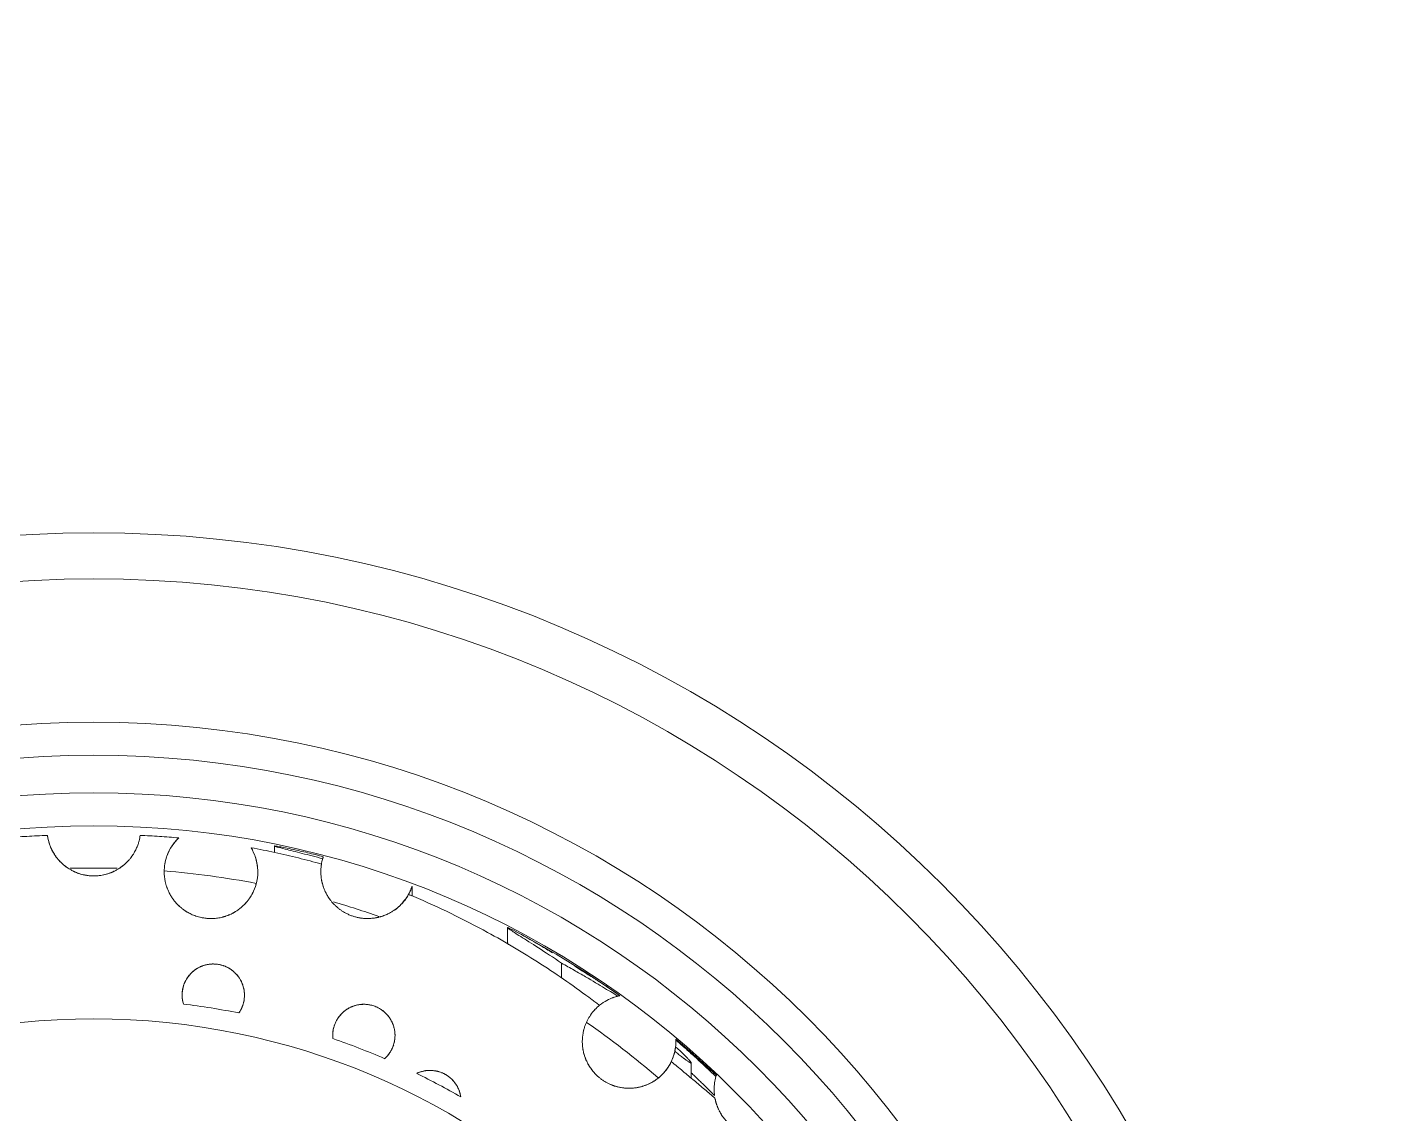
# Model space of a CAD drawing. Header units: metres. Extents: x -217 to -108, y -304 to -188.
# Drawn here: x -147.38 to -145.622, y -230.808 to -229.414 of the extents above; entities that cross this region are included whole.
import ezdxf

# ---------------------------------------------------------------- set-up
doc = ezdxf.new("R2010")
doc.units = ezdxf.units.M
for name, color, linetype, lineweight in [('A-FLOR', 192, 'Continuous', 9), ('A-GENM', 13, 'Continuous', 9), ('A-WALL', 113, 'Continuous', 9)]:
    doc.layers.add(name, color=color, linetype=linetype, lineweight=lineweight)

# ---------------------------------------------------------------- blocks, each defined once
blk = doc.blocks.new('Fountain_2047 - Fountain_2047-790752-Nivel 3')
at = {"layer": 'A-GENM'}
for p, q in [((0.2318, 1.1362), (0.2318, 1.1279)), ((0.4083, 1.0724), (0.4083, 1.0843)), ((0.531, 1.0314), (0.531, 1.012)), ((0.6003, 0.9669), (0.6003, 0.9859)), ((0.7665, 0.8383), (0.7665, 0.8579))]:
    blk.add_line(p, q, dxfattribs=at)
at = {"layer": 'A-GENM', "flags": 128}
for points in [[(0.671, 0.9469), (0.6326, 0.973), (0.5932, 0.9975), (0.5528, 1.0204), (0.54, 1.0272)], [(0.7988, 0.8419), (0.7645, 0.8732), (0.7467, 0.8884)]]:
    blk.add_lwpolyline(points, dxfattribs=at)
at = {"layer": 'A-GENM'}
for radius, start, end in [(1.5382, 0, 180), (1.4791, 0, 180), (1.295, 0, 180), (1.2527, 0, 180), (1.2044, 0, 180), (1.1621, 0, 180), (1.108, 88.4382, 91.5626), (1.108, 79.1601, 85.3187), (1.108, 70.7213, 73.8846), (0.9405, 78.5855, 82.9787), (0.9143, 360, 180), (1.108, 49.2213, 55.2002), (0.9405, 66.6186, 70.9677), (0.9405, 59.9539, 63.865)]:
    blk.add_arc((0, 0), radius, start, end, dxfattribs=at)
for points in [[(-0.0595, 1.1499), (-0.0684, 1.1495), (-0.086, 1.1487), (-0.1119, 1.147), (-0.1286, 1.1457), (-0.1367, 1.1449)], [(-0.0564, 1.1372), (-0.0578, 1.1413), (-0.0589, 1.1456), (-0.0595, 1.1499)], [(0.1091, 1.1466), (0.1008, 1.1474), (0.0842, 1.1487), (0.0677, 1.1495), (0.0595, 1.1499)], [(0.1002, 1.136), (0.1027, 1.1399), (0.1057, 1.1435), (0.1091, 1.1466)], [(-0.0506, 1.1257), (-0.0528, 1.129), (-0.0548, 1.1326), (-0.0561, 1.1364)], [(0.0939, 1.1234), (0.0953, 1.1275), (0.097, 1.1315), (0.0994, 1.135)], [(0.2922, 1.1131), (0.2824, 1.1158), (0.2626, 1.121), (0.2324, 1.128), (0.2121, 1.1321), (0.2018, 1.134)], [(0.2018, 1.134), (0.204, 1.1304), (0.2082, 1.1216), (0.2104, 1.1097), (0.2104, 1.1031)], [(0.2018, 1.134), (0.2043, 1.1299), (0.2062, 1.1255), (0.2076, 1.121)], [(0.0915, 1.1146), (0.0913, 1.1139), (0.0912, 1.1131), (0.091, 1.1124)], [(0.2077, 1.1208), (0.2089, 1.1169), (0.2096, 1.1128), (0.2101, 1.1086)], [(0.2913, 1.1031), (0.2913, 1.1051), (0.2915, 1.1087), (0.2919, 1.1117), (0.2922, 1.1131)], [(0.2918, 1.111), (0.2915, 1.1084), (0.2913, 1.1057), (0.2913, 1.1031)], [(0.2917, 1.1094), (0.2918, 1.1106), (0.2919, 1.1119), (0.2921, 1.1131)], [(0.2922, 1.1132), (0.292, 1.1124), (0.2919, 1.1116), (0.2918, 1.1108)], [(0.2937, 1.1199), (0.293, 1.1174), (0.2924, 1.1147), (0.292, 1.112)], [(0.2931, 1.1176), (0.2935, 1.1192), (0.294, 1.1209), (0.2945, 1.1225)], [(0.2943, 1.1217), (0.294, 1.1207), (0.2936, 1.1198), (0.2934, 1.1188)], [(0.2937, 1.1199), (0.2939, 1.1207), (0.2943, 1.1218), (0.2945, 1.1223), (0.2945, 1.1225)], [(0.2918, 1.0956), (0.2915, 1.0981), (0.2913, 1.1006), (0.2913, 1.1031)], [(0.2933, 1.0879), (0.2928, 1.0897), (0.2924, 1.0916), (0.2921, 1.0935)], [(0.0933, 1.0845), (0.0936, 1.0835), (0.094, 1.0825), (0.0944, 1.0815)], [(0.2029, 1.0742), (0.2034, 1.0751), (0.2039, 1.076), (0.2043, 1.0769)], [(0.2057, 1.08), (0.2061, 1.0809), (0.2064, 1.0817), (0.2067, 1.0826)], [(0.2078, 1.0857), (0.208, 1.0865), (0.2082, 1.0873), (0.2085, 1.0881)], [(0.294, 1.0854), (0.2942, 1.0849), (0.2944, 1.0843), (0.2945, 1.0837)], [(0.4039, 1.0742), (0.4024, 1.0715), (0.4007, 1.0689), (0.3989, 1.0665)], [(0.4083, 1.0724), (0.4083, 1.0724), (0.4075, 1.0726), (0.4052, 1.0733), (0.4037, 1.0738)], [(0.4106, 1.0714), (0.4095, 1.0719), (0.4072, 1.0728), (0.405, 1.0737), (0.4039, 1.0742)], [(0.1992, 1.0682), (0.1998, 1.0692), (0.2005, 1.0701), (0.201, 1.071)], [(0.3915, 1.0586), (0.3894, 1.0566), (0.3871, 1.0549), (0.3848, 1.0533)], [(0.3986, 1.0661), (0.3969, 1.064), (0.3951, 1.0618), (0.3931, 1.06)], [(0.6749, 0.9441), (0.673, 0.9455), (0.6682, 0.9489), (0.6585, 0.9555), (0.6467, 0.9633), (0.6329, 0.9721), (0.6226, 0.9785), (0.6172, 0.9818)], [(0.1146, 0.9547), (0.1138, 0.9515), (0.1133, 0.9482), (0.1133, 0.9448)], [(0.115, 0.9335), (0.1144, 0.9354), (0.1136, 0.9393), (0.1133, 0.943), (0.1133, 0.9448)], [(0.1933, 0.9448), (0.1933, 0.9422), (0.1928, 0.937), (0.1905, 0.9293), (0.1878, 0.9243), (0.1861, 0.9219)], [(0.1923, 0.9359), (0.193, 0.9389), (0.1933, 0.9419), (0.1933, 0.9448)], [(0.6489, 0.9318), (0.6473, 0.933), (0.6441, 0.9355), (0.6409, 0.9378), (0.6394, 0.939)], [(0.6726, 0.9435), (0.6707, 0.9431), (0.6664, 0.9419), (0.6584, 0.9384), (0.6521, 0.9344), (0.649, 0.9318)], [(0.6606, 0.9393), (0.6631, 0.9404), (0.6655, 0.9414), (0.6674, 0.9421)], [(0.6703, 0.9429), (0.672, 0.9434), (0.6736, 0.9438), (0.6749, 0.9441)], [(0.6726, 0.9435), (0.6733, 0.9437), (0.6744, 0.944), (0.6748, 0.9441), (0.6749, 0.9441)], [(0.642, 0.9251), (0.6424, 0.9257), (0.6429, 0.9262), (0.6434, 0.9267)], [(0.3078, 0.9031), (0.307, 0.8999), (0.3065, 0.8965), (0.3065, 0.8931)], [(0.6291, 0.9019), (0.6288, 0.9008), (0.6285, 0.8996), (0.6282, 0.8984)], [(0.3067, 0.8891), (0.3066, 0.8898), (0.3065, 0.8911), (0.3065, 0.8924), (0.3065, 0.8931)], [(0.3065, 0.8931), (0.3065, 0.8918), (0.3066, 0.8906), (0.3067, 0.8892)], [(0.3865, 0.8931), (0.3865, 0.8903), (0.3859, 0.8847), (0.3834, 0.877), (0.3794, 0.8698), (0.3755, 0.8653), (0.3733, 0.8633)], [(0.3855, 0.8839), (0.3862, 0.8869), (0.3865, 0.89), (0.3865, 0.8931)], [(0.746, 0.8758), (0.7465, 0.8789), (0.7468, 0.882), (0.7468, 0.8853)], [(0.7467, 0.8883), (0.7467, 0.8884), (0.7467, 0.8884), (0.7467, 0.8878), (0.7468, 0.8874)], [(0.7468, 0.8874), (0.7503, 0.8842), (0.7581, 0.8774), (0.771, 0.8658), (0.7845, 0.8534), (0.7937, 0.8448), (0.7983, 0.8404)], [(0.7468, 0.8853), (0.7468, 0.8856), (0.7468, 0.8863), (0.7468, 0.887), (0.7468, 0.8874)], [(0.7468, 0.8868), (0.7468, 0.8863), (0.7468, 0.8858), (0.7468, 0.8853)], [(0.7432, 0.8649), (0.7419, 0.8612), (0.7402, 0.8577), (0.7383, 0.8544)], [(0.7464, 0.8786), (0.746, 0.8749), (0.7453, 0.8714), (0.7442, 0.8679)], [(0.7448, 0.8699), (0.7453, 0.8718), (0.7458, 0.8737), (0.746, 0.8757)], [(0.7464, 0.8786), (0.7463, 0.8777), (0.7461, 0.8758), (0.7457, 0.8738), (0.7455, 0.8727)], [(0.7462, 0.8766), (0.746, 0.8758), (0.7459, 0.8749), (0.7457, 0.8741)], [(0.7347, 0.8492), (0.7327, 0.8464), (0.7305, 0.8438), (0.7279, 0.8415)], [(0.7329, 0.8468), (0.7348, 0.8492), (0.7366, 0.8517), (0.7382, 0.8543)], [(0.741, 0.8595), (0.7394, 0.8562), (0.7375, 0.853), (0.7354, 0.8501)], [(0.797, 0.8126), (0.7928, 0.8162), (0.7841, 0.8235), (0.7703, 0.8352), (0.7559, 0.8472), (0.746, 0.8554), (0.741, 0.8595)], [(0.7118, 0.8307), (0.7142, 0.8318), (0.7164, 0.833), (0.7183, 0.8342)], [(0.7268, 0.8405), (0.7243, 0.8383), (0.7216, 0.8363), (0.7188, 0.8345)], [(0.7983, 0.8404), (0.7975, 0.8377), (0.7963, 0.8322), (0.7959, 0.8265), (0.7959, 0.8237)], [(0.7962, 0.8293), (0.7963, 0.8305), (0.7964, 0.8317), (0.7966, 0.8329)], [(0.7977, 0.8383), (0.798, 0.8394), (0.7983, 0.8405), (0.7987, 0.8415)], [(0.7983, 0.8404), (0.7985, 0.8409), (0.7987, 0.8417), (0.7988, 0.8419), (0.7988, 0.8419)], [(0.7959, 0.8237), (0.7959, 0.8224), (0.796, 0.8199), (0.7963, 0.8174), (0.7964, 0.8162)], [(0.7994, 0.8036), (0.7984, 0.8065), (0.7976, 0.8095), (0.797, 0.8126)], [(0.8041, 0.7935), (0.8035, 0.7944), (0.803, 0.7954), (0.8024, 0.7964)]]:
    blk.add_open_spline(points, degree=3, dxfattribs=at)
for points, knots in [([(0.0595, 1.1499), (0.0593, 1.1489), (0.059, 1.1467), (0.0582, 1.1429), (0.0569, 1.1386), (0.0551, 1.1339), (0.053, 1.1296), (0.0508, 1.1259), (0.0489, 1.123), (0.047, 1.1205), (0.0453, 1.1184), (0.0438, 1.1168), (0.0423, 1.1153), (0.0407, 1.1137), (0.0392, 1.1124), (0.0378, 1.1112), (0.0367, 1.1103), (0.0354, 1.1094), (0.0338, 1.1083), (0.0321, 1.1071), (0.03, 1.1059), (0.0284, 1.105), (0.0268, 1.1041), (0.0254, 1.1035), (0.0243, 1.103), (0.0231, 1.1024), (0.0213, 1.1017), (0.019, 1.1009), (0.0159, 1.0999), (0.0126, 1.0991), (0.0092, 1.0985), (0.0057, 1.0981), (0.0029, 1.0979), (0.0007, 1.0978), (-0.0014, 1.0978), (-0.0041, 1.0979), (-0.0084, 1.0984), (-0.0126, 1.0991), (-0.0167, 1.1002), (-0.0195, 1.1011), (-0.0217, 1.1019), (-0.0231, 1.1025), (-0.0239, 1.1028), (-0.0246, 1.1031), (-0.0255, 1.1035), (-0.0268, 1.1042), (-0.0284, 1.105), (-0.0301, 1.1059), (-0.0321, 1.1071), (-0.0338, 1.1083), (-0.0353, 1.1093), (-0.0361, 1.1099), (-0.0369, 1.1105), (-0.0378, 1.1113), (-0.0392, 1.1124), (-0.0407, 1.1138), (-0.0423, 1.1153), (-0.0439, 1.1169), (-0.0453, 1.1185), (-0.047, 1.1205), (-0.0489, 1.123), (-0.0508, 1.1259), (-0.053, 1.1296), (-0.0551, 1.1339), (-0.0569, 1.1387), (-0.0586, 1.1443), (-0.0592, 1.1479), (-0.0595, 1.1499)], [-1, -1, -1, -1, -0.95, -0.9, -0.85, -0.8, -0.75, -0.725, -0.7, -0.675, -0.6625, -0.65, -0.6375, -0.625, -0.6125, -0.60625, -0.6, -0.59375, -0.5875, -0.575, -0.56875, -0.5625, -0.55625, -0.553125, -0.55, -0.546875, -0.54375, -0.5375, -0.53125, -0.525, -0.51875, -0.5125, -0.50625, -0.503125, -0.5, -0.49375, -0.4875, -0.475, -0.46875, -0.4625, -0.45625, -0.453125, -0.451562, -0.45, -0.446875, -0.44375, -0.4375, -0.43125, -0.425, -0.4125, -0.40625, -0.403125, -0.4, -0.39375, -0.3875, -0.375, -0.3625, -0.35, -0.3375, -0.325, -0.3, -0.275, -0.25, -0.2, -0.15, -0.1, 0, 0, 0, 0]), ([(0.0904, 1.1031), (0.0904, 1.1067), (0.091, 1.1134), (0.0941, 1.1253), (0.1004, 1.1374), (0.1063, 1.144), (0.1091, 1.1466)], [-1, -1, -1, -1, -0.833333, -0.666667, -0.333333, 0, 0, 0, 0]), ([(0.2945, 1.1225), (0.2877, 1.1243), (0.274, 1.1277), (0.2532, 1.1325), (0.2363, 1.1358), (0.2318, 1.1364), (0.2318, 1.1362)], [-1, -1, -1, -1, -0.785714, -0.571429, -0.285714, 0, 0, 0, 0]), ([(0.2318, 1.1362), (0.2318, 1.136), (0.2343, 1.1352), (0.246, 1.1321), (0.2628, 1.1279), (0.2801, 1.1235), (0.2892, 1.1211), (0.2937, 1.1199)], [-1, -1, -1, -1, -0.785714, -0.571429, -0.285714, -0.142857, 0, 0, 0, 0]), ([(-0.0496, 1.1241), (-0.0492, 1.1234), (-0.0485, 1.1225), (-0.0477, 1.1214), (-0.0475, 1.1211)], [-0.98274591, -0.98274591, -0.98274591, -0.98274591, -0.9375, -0.9204814, -0.9204814, -0.9204814, -0.9204814]), ([(-0.0449, 1.1181), (-0.0446, 1.1178), (-0.0439, 1.1169), (-0.0428, 1.1158), (-0.0419, 1.1149), (-0.0416, 1.1146)], [-0.86081281, -0.86081281, -0.86081281, -0.86081281, -0.84375, -0.8125, -0.79585557, -0.79585557, -0.79585557, -0.79585557]), ([(-0.038, 1.1114), (-0.0379, 1.1113), (-0.0374, 1.1109), (-0.0361, 1.1099), (-0.0348, 1.109), (-0.0338, 1.1082), (-0.0336, 1.1081)], [-0.74088197, -0.74088197, -0.74088197, -0.74088197, -0.734375, -0.71875, -0.6875, -0.68109808, -0.68109808, -0.68109808, -0.68109808]), ([(0.0335, 1.108), (0.0337, 1.1082), (0.0347, 1.1089), (0.0361, 1.1099), (0.0373, 1.1109), (0.0379, 1.1113), (0.038, 1.1114)], [-0.31925145, -0.31925145, -0.31925145, -0.31925145, -0.3125, -0.28125, -0.265625, -0.25894799, -0.25894799, -0.25894799, -0.25894799]), ([(0.0416, 1.1146), (0.0419, 1.1149), (0.0428, 1.1158), (0.0439, 1.1169), (0.0446, 1.1177), (0.0449, 1.118)], [-0.20428779, -0.20428779, -0.20428779, -0.20428779, -0.1875, -0.15625, -0.13927358, -0.13927358, -0.13927358, -0.13927358]), ([(0.0474, 1.1211), (0.0477, 1.1214), (0.0485, 1.1224), (0.0491, 1.1234), (0.0496, 1.1241)], [-0.0796385, -0.0796385, -0.0796385, -0.0796385, -0.0625, -0.01735612, -0.01735612, -0.01735612, -0.01735612]), ([(-0.0266, 1.104), (-0.0264, 1.104), (-0.0258, 1.1037), (-0.0243, 1.103), (-0.0219, 1.1019), (-0.0186, 1.1008), (-0.014, 1.0994), (-0.0089, 1.0984), (-0.0046, 1.098), (-0.0022, 1.0979), (-0.0011, 1.0978), (-0.0006, 1.0978)], [-0.6205239, -0.6205239, -0.6205239, -0.6205239, -0.6171875, -0.609375, -0.59375, -0.578125, -0.5625, -0.53125, -0.515625, -0.5078125, -0.5011604, -0.5011604, -0.5011604, -0.5011604]), ([(0.0033, 1.0979), (0.0046, 1.098), (0.0083, 1.0983), (0.0134, 1.0993), (0.0182, 1.1006), (0.0215, 1.1018), (0.024, 1.1028), (0.0256, 1.1036), (0.0262, 1.1039), (0.0264, 1.104)], [-0.4839486, -0.4839486, -0.4839486, -0.4839486, -0.46875, -0.4375, -0.421875, -0.40625, -0.390625, -0.3828125, -0.3793162, -0.3793162, -0.3793162, -0.3793162]), ([(0.2104, 1.1031), (0.2104, 1.0981), (0.2093, 1.0892), (0.2049, 1.0775), (0.2007, 1.0704), (0.1978, 1.0663), (0.1952, 1.0632), (0.1927, 1.0606), (0.1906, 1.0586), (0.1888, 1.057), (0.1868, 1.0555), (0.1848, 1.054), (0.183, 1.0527), (0.1816, 1.0519), (0.1807, 1.0514), (0.1801, 1.051), (0.1794, 1.0506), (0.1785, 1.0501), (0.177, 1.0493), (0.1752, 1.0485), (0.1731, 1.0476), (0.1714, 1.0469), (0.1698, 1.0464), (0.1686, 1.046), (0.1678, 1.0457), (0.1673, 1.0456), (0.1667, 1.0454), (0.1659, 1.0452), (0.1643, 1.0448), (0.162, 1.0442), (0.1589, 1.0437), (0.1546, 1.0432), (0.1501, 1.043), (0.1456, 1.0433), (0.1424, 1.0436), (0.1393, 1.0441), (0.1349, 1.0451), (0.1305, 1.0464), (0.1264, 1.0481), (0.1235, 1.0494), (0.1214, 1.0506), (0.12, 1.0513), (0.1193, 1.0518), (0.1187, 1.0521), (0.1182, 1.0524), (0.1176, 1.0529), (0.1165, 1.0536), (0.1151, 1.0546), (0.1136, 1.0557), (0.1119, 1.0571), (0.1103, 1.0584), (0.1091, 1.0596), (0.1084, 1.0602), (0.1078, 1.0608), (0.1073, 1.0613), (0.1066, 1.062), (0.1055, 1.0633), (0.104, 1.065), (0.1025, 1.0669), (0.101, 1.0689), (0.0997, 1.0709), (0.0982, 1.0734), (0.0958, 1.0778), (0.0934, 1.0839), (0.0909, 1.0929), (0.0904, 1.0992), (0.0904, 1.1031)], [-1, -1, -1, -1, -0.842105, -0.736842, -0.684211, -0.657895, -0.631579, -0.605263, -0.592105, -0.578947, -0.565789, -0.552632, -0.539474, -0.532895, -0.529605, -0.526316, -0.523026, -0.519737, -0.513158, -0.5, -0.493421, -0.486842, -0.480263, -0.476974, -0.475329, -0.473684, -0.472039, -0.470395, -0.467105, -0.460526, -0.453947, -0.447368, -0.434211, -0.427632, -0.421053, -0.414474, -0.407895, -0.394737, -0.388158, -0.381579, -0.375, -0.371711, -0.370066, -0.368421, -0.366776, -0.365132, -0.361842, -0.355263, -0.348684, -0.342105, -0.328947, -0.322368, -0.319079, -0.315789, -0.3125, -0.309211, -0.302632, -0.289474, -0.276316, -0.263158, -0.25, -0.236842, -0.210526, -0.157895, -0.105263, 0, 0, 0, 0]), ([(0.4039, 1.0742), (0.4033, 1.0731), (0.4011, 1.0694), (0.3969, 1.0638), (0.3915, 1.0584), (0.3881, 1.0557), (0.386, 1.0542), (0.3843, 1.053), (0.3825, 1.0518), (0.3806, 1.0507), (0.3785, 1.0496), (0.3761, 1.0484), (0.3735, 1.0474), (0.3713, 1.0465), (0.3693, 1.0459), (0.3677, 1.0454), (0.3662, 1.045), (0.3652, 1.0447), (0.3645, 1.0446), (0.3639, 1.0444), (0.363, 1.0443), (0.3617, 1.044), (0.36, 1.0437), (0.3579, 1.0435), (0.3556, 1.0433), (0.3532, 1.0431), (0.3506, 1.0431), (0.3477, 1.0432), (0.3454, 1.0434), (0.3437, 1.0436), (0.3425, 1.0438), (0.3404, 1.0441), (0.337, 1.0448), (0.3328, 1.046), (0.3284, 1.0476), (0.3243, 1.0495), (0.3205, 1.0516), (0.3177, 1.0534), (0.3157, 1.0548), (0.3144, 1.0558), (0.3133, 1.0567), (0.3118, 1.0579), (0.3103, 1.0594), (0.3087, 1.0609), (0.3073, 1.0624), (0.306, 1.0637), (0.3049, 1.065), (0.3041, 1.0661), (0.3034, 1.067), (0.3029, 1.0677), (0.3024, 1.0684), (0.3018, 1.0693), (0.3008, 1.0707), (0.2996, 1.0726), (0.2985, 1.0747), (0.2974, 1.0768), (0.2964, 1.079), (0.2953, 1.0816), (0.2937, 1.0861), (0.2923, 1.0918), (0.2915, 1.0979), (0.2913, 1.1015), (0.2913, 1.1031)], [-1, -1, -1, -1, -0.933333, -0.8, -0.733333, -0.7, -0.683333, -0.666667, -0.65, -0.633333, -0.616667, -0.6, -0.583333, -0.566667, -0.558333, -0.55, -0.541667, -0.5375, -0.535417, -0.533333, -0.529167, -0.525, -0.516667, -0.508333, -0.5, -0.491667, -0.483333, -0.475, -0.466667, -0.464583, -0.4625, -0.458333, -0.45, -0.441667, -0.433333, -0.425, -0.416667, -0.408333, -0.404167, -0.4, -0.395833, -0.391667, -0.383333, -0.375, -0.366667, -0.358333, -0.35, -0.341667, -0.3375, -0.333333, -0.329167, -0.325, -0.316667, -0.3, -0.283333, -0.266667, -0.25, -0.233333, -0.2, -0.133333, -0.066667, 0, 0, 0, 0]), ([(0.0961, 1.0775), (0.0965, 1.0766), (0.0971, 1.0755), (0.0977, 1.0744), (0.0978, 1.0742)], [-0.79459322, -0.79459322, -0.79459322, -0.79459322, -0.775, -0.77202726, -0.77202726, -0.77202726, -0.77202726]), ([(0.2966, 1.0784), (0.2968, 1.078), (0.2972, 1.0772), (0.2976, 1.0763), (0.2978, 1.0759)], [-0.85605548, -0.85605548, -0.85605548, -0.85605548, -0.83333333, -0.81307927, -0.81307927, -0.81307927, -0.81307927]), ([(0.4037, 1.0738), (0.4042, 1.0747), (0.4048, 1.0759), (0.4056, 1.0775), (0.4061, 1.0786), (0.4066, 1.0797), (0.407, 1.0808), (0.4073, 1.0816), (0.4076, 1.0822), (0.4077, 1.0826), (0.4078, 1.0829), (0.408, 1.0833), (0.4082, 1.0839), (0.4083, 1.0842), (0.4083, 1.0843)], [0, 0, 0, 0, 0.166667, 0.25, 0.333333, 0.416667, 0.5, 0.583333, 0.625, 0.666667, 0.708333, 0.75, 0.833333, 1, 1, 1, 1]), ([(0.1003, 1.0701), (0.1005, 1.0697), (0.1012, 1.0688), (0.102, 1.0676), (0.1026, 1.0668), (0.1027, 1.0666)], [-0.74411552, -0.74411552, -0.74411552, -0.74411552, -0.7375, -0.725, -0.72142968, -0.72142968, -0.72142968, -0.72142968]), ([(0.1065, 1.0622), (0.1065, 1.0622), (0.1068, 1.0618), (0.1078, 1.0608), (0.1089, 1.0597), (0.1098, 1.0588), (0.11, 1.0587)], [-0.69412395, -0.69412395, -0.69412395, -0.69412395, -0.69375, -0.6875, -0.675, -0.6719932, -0.6719932, -0.6719932, -0.6719932]), ([(0.1877, 1.0561), (0.1878, 1.0562), (0.1885, 1.0568), (0.1897, 1.0578), (0.1906, 1.0587), (0.1911, 1.059)], [-0.43948108, -0.43948108, -0.43948108, -0.43948108, -0.4375, -0.425, -0.41500004, -0.41500004, -0.41500004, -0.41500004]), ([(0.1942, 1.0622), (0.1947, 1.0627), (0.1956, 1.0637), (0.1964, 1.0646), (0.1967, 1.0651)], [-0.38890174, -0.38890174, -0.38890174, -0.38890174, -0.375, -0.36471632, -0.36471632, -0.36471632, -0.36471632]), ([(0.3011, 1.0703), (0.3011, 1.0702), (0.3016, 1.0695), (0.3023, 1.0685), (0.303, 1.0676), (0.3032, 1.0673)], [-0.72666854, -0.72666854, -0.72666854, -0.72666854, -0.72222222, -0.69444444, -0.68478434, -0.68478434, -0.68478434, -0.68478434]), ([(0.6394, 0.939), (0.6179, 0.9551), (0.574, 0.9856), (0.498, 1.0308), (0.4427, 1.0576), (0.4106, 1.0714)], [-1, -1, -1, -1, -0.7, -0.4, 0, 0, 0, 0]), ([(0.116, 1.0539), (0.1161, 1.0538), (0.1168, 1.0533), (0.1182, 1.0525), (0.12, 1.0514), (0.1212, 1.0506), (0.1218, 1.0503)], [-0.64527379, -0.64527379, -0.64527379, -0.64527379, -0.64375, -0.6375, -0.63125, -0.62592328, -0.62592328, -0.62592328, -0.62592328]), ([(0.1363, 1.0448), (0.1372, 1.0446), (0.1406, 1.0438), (0.1457, 1.0432), (0.1511, 1.0431), (0.1539, 1.0432), (0.1553, 1.0433), (0.1555, 1.0433)], [-0.59217087, -0.59217087, -0.59217087, -0.59217087, -0.5875, -0.575, -0.56875, -0.5625, -0.56167135, -0.56167135, -0.56167135, -0.56167135]), ([(0.1664, 1.0453), (0.1665, 1.0453), (0.1672, 1.0455), (0.1685, 1.0459), (0.1709, 1.0467), (0.1724, 1.0473), (0.1734, 1.0477)], [-0.53762803, -0.53762803, -0.53762803, -0.53762803, -0.5375, -0.53125, -0.525, -0.5129085, -0.5129085, -0.5129085, -0.5129085]), ([(0.1789, 1.0503), (0.179, 1.0504), (0.18, 1.051), (0.1816, 1.0519), (0.183, 1.0528), (0.1836, 1.0532)], [-0.48944477, -0.48944477, -0.48944477, -0.48944477, -0.4875, -0.475, -0.46467944, -0.46467944, -0.46467944, -0.46467944]), ([(0.3421, 1.0438), (0.344, 1.0435), (0.3469, 1.0432), (0.3505, 1.0431), (0.3522, 1.0431), (0.353, 1.0431)], [-0.41649811, -0.41649811, -0.41649811, -0.41649811, -0.38888889, -0.375, -0.36241893, -0.36241893, -0.36241893, -0.36241893]), ([(0.3627, 1.0442), (0.3631, 1.0443), (0.3639, 1.0445), (0.3658, 1.0449), (0.3672, 1.0453), (0.3681, 1.0455)], [-0.29931922, -0.29931922, -0.29931922, -0.29931922, -0.29166667, -0.27777778, -0.25075608, -0.25075608, -0.25075608, -0.25075608]), ([(0.3749, 1.0479), (0.375, 1.048), (0.3757, 1.0483), (0.3766, 1.0487), (0.3773, 1.049), (0.3775, 1.0491)], [-0.17085543, -0.17085543, -0.17085543, -0.17085543, -0.16666667, -0.13888889, -0.13154092, -0.13154092, -0.13154092, -0.13154092]), ([(0.5394, 1.0276), (0.5388, 1.0279), (0.5346, 1.0301), (0.5295, 1.0324), (0.5324, 1.0299), (0.5462, 1.021), (0.5693, 1.0063), (0.5894, 0.9932), (0.6003, 0.9859)], [-0.6666667, -0.6666667, -0.6666667, -0.6666667, -0.65, -0.5333333, -0.4, -0.2666667, -0.1333333, 0, 0, 0, 0]), ([(0.5884, 0.9992), (0.5832, 1.0024), (0.5697, 1.0106), (0.5526, 1.0205), (0.5433, 1.0255), (0.54, 1.0272)], [-0.9504708, -0.9504708, -0.9504708, -0.9504708, -0.8833333, -0.7666667, -0.6729, -0.6729, -0.6729, -0.6729]), ([(0.5323, 1.0097), (0.532, 1.0101), (0.5309, 1.0114), (0.5308, 1.0122), (0.5311, 1.0125)], [-0.56059989, -0.56059989, -0.56059989, -0.56059989, -0.53333333, -0.46666667, -0.46666667, -0.46666667, -0.46666667]), ([(0.1133, 0.9448), (0.1133, 0.9469), (0.1136, 0.9509), (0.115, 0.9568), (0.1172, 0.9624), (0.1199, 0.967), (0.1225, 0.9704), (0.1244, 0.9725), (0.1261, 0.9742), (0.1275, 0.9754), (0.1287, 0.9763), (0.1297, 0.9771), (0.1305, 0.9777), (0.1314, 0.9783), (0.1325, 0.979), (0.134, 0.9799), (0.1356, 0.9807), (0.1369, 0.9813), (0.1376, 0.9816), (0.1382, 0.9819), (0.1388, 0.9821), (0.1397, 0.9824), (0.1407, 0.9828), (0.142, 0.9832), (0.1438, 0.9837), (0.1458, 0.9841), (0.1478, 0.9844), (0.149, 0.9846), (0.1499, 0.9847), (0.1508, 0.9847), (0.1522, 0.9848), (0.154, 0.9848), (0.1564, 0.9847), (0.1588, 0.9845), (0.1611, 0.9841), (0.1634, 0.9835), (0.1652, 0.983), (0.1665, 0.9826), (0.1678, 0.9821), (0.1692, 0.9816), (0.1713, 0.9806), (0.1732, 0.9795), (0.175, 0.9785), (0.1762, 0.9777), (0.1771, 0.977), (0.1778, 0.9765), (0.1781, 0.9762), (0.1784, 0.976), (0.1787, 0.9758), (0.179, 0.9755), (0.1796, 0.975), (0.1803, 0.9743), (0.1812, 0.9735), (0.1822, 0.9725), (0.1832, 0.9714), (0.1841, 0.9704), (0.1847, 0.9696), (0.1854, 0.9688), (0.1861, 0.9677), (0.187, 0.9664), (0.188, 0.9649), (0.1888, 0.9633), (0.1896, 0.9617), (0.1905, 0.9596), (0.1918, 0.956), (0.193, 0.9509), (0.1933, 0.9468), (0.1933, 0.9448)], [-1, -1, -1, -1, -0.933333, -0.866667, -0.8, -0.733333, -0.7, -0.666667, -0.65, -0.633333, -0.616667, -0.608333, -0.6, -0.591667, -0.583333, -0.566667, -0.55, -0.541667, -0.5375, -0.533333, -0.529167, -0.525, -0.516667, -0.508333, -0.5, -0.483333, -0.475, -0.470833, -0.466667, -0.4625, -0.458333, -0.45, -0.441667, -0.433333, -0.425, -0.416667, -0.408333, -0.404167, -0.4, -0.391667, -0.383333, -0.366667, -0.358333, -0.35, -0.341667, -0.3375, -0.335417, -0.333333, -0.33125, -0.329167, -0.325, -0.316667, -0.308333, -0.3, -0.283333, -0.275, -0.266667, -0.258333, -0.25, -0.233333, -0.216667, -0.2, -0.183333, -0.166667, -0.133333, -0.066667, 0, 0, 0, 0]), ([(0.1537, 0.9848), (0.1532, 0.9848), (0.1508, 0.9848), (0.1476, 0.9845), (0.1442, 0.9838), (0.1418, 0.9832), (0.14, 0.9825), (0.1387, 0.9821), (0.1381, 0.9818), (0.1379, 0.9817), (0.1378, 0.9817)], [-0.53668024, -0.53668024, -0.53668024, -0.53668024, -0.52777778, -0.5, -0.48611111, -0.47222222, -0.45833333, -0.45138889, -0.44791667, -0.44561038, -0.44561038, -0.44561038, -0.44561038]), ([(0.6003, 0.9859), (0.6058, 0.9828), (0.6164, 0.9768), (0.6359, 0.9655), (0.6525, 0.9556), (0.6654, 0.9478), (0.6704, 0.9448), (0.6726, 0.9435)], [-1, -1, -1, -1, -0.833333, -0.666667, -0.333333, -0.166667, 0, 0, 0, 0]), ([(0.1257, 0.9737), (0.1257, 0.9737), (0.1255, 0.9736), (0.125, 0.973), (0.1238, 0.9718), (0.1222, 0.97), (0.1207, 0.968), (0.1198, 0.9666), (0.1195, 0.9661)], [-0.32653779, -0.32653779, -0.32653779, -0.32653779, -0.32638889, -0.31944444, -0.30555556, -0.27777778, -0.25, -0.23019002, -0.23019002, -0.23019002, -0.23019002]), ([(0.1366, 0.9811), (0.1363, 0.981), (0.1354, 0.9806), (0.1335, 0.9796), (0.1311, 0.9781), (0.129, 0.9766), (0.1277, 0.9755), (0.1271, 0.975), (0.127, 0.9749)], [-0.43691374, -0.43691374, -0.43691374, -0.43691374, -0.43055556, -0.41666667, -0.38888889, -0.36111111, -0.34722222, -0.34200879, -0.34200879, -0.34200879, -0.34200879]), ([(0.1768, 0.9772), (0.1767, 0.9773), (0.1763, 0.9775), (0.1753, 0.9783), (0.1734, 0.9794), (0.171, 0.9808), (0.1675, 0.9823), (0.1642, 0.9834), (0.1619, 0.9839), (0.1614, 0.984)], [-0.66102164, -0.66102164, -0.66102164, -0.66102164, -0.65972222, -0.65277778, -0.63888889, -0.625, -0.61111111, -0.58333333, -0.57657111, -0.57657111, -0.57657111, -0.57657111]), ([(0.1866, 0.967), (0.1865, 0.9672), (0.1861, 0.9678), (0.185, 0.9693), (0.1833, 0.9714), (0.1812, 0.9735), (0.1795, 0.9751), (0.1786, 0.9758), (0.1782, 0.9762), (0.1781, 0.9763)], [-0.76961592, -0.76961592, -0.76961592, -0.76961592, -0.76388889, -0.75, -0.72222222, -0.69444444, -0.68055556, -0.67361111, -0.67073158, -0.67073158, -0.67073158, -0.67073158]), ([(0.1185, 0.9646), (0.1182, 0.964), (0.1175, 0.9627), (0.1162, 0.9599), (0.1153, 0.9575), (0.1149, 0.9559)], [-0.21227262, -0.21227262, -0.21227262, -0.21227262, -0.19444444, -0.16666667, -0.11549755, -0.11549755, -0.11549755, -0.11549755]), ([(0.1917, 0.956), (0.1915, 0.9567), (0.191, 0.9584), (0.19, 0.9608), (0.189, 0.963), (0.1882, 0.9645), (0.1878, 0.965), (0.1878, 0.9652)], [-0.88403213, -0.88403213, -0.88403213, -0.88403213, -0.86111111, -0.83333333, -0.80555556, -0.79166667, -0.78846434, -0.78846434, -0.78846434, -0.78846434]), ([(0.1933, 0.9448), (0.1933, 0.9466), (0.1932, 0.9492), (0.1926, 0.9525), (0.1923, 0.954), (0.1921, 0.9546)], [-1, -1, -1, -1, -0.9444444, -0.9166667, -0.8989677, -0.8989677, -0.8989677, -0.8989677]), ([(0.1133, 0.9448), (0.1133, 0.9432), (0.1135, 0.9406), (0.114, 0.9373), (0.1144, 0.9357), (0.1146, 0.935)], [-1, -1, -1, -1, -0.9444444, -0.9166667, -0.8958288, -0.8958288, -0.8958288, -0.8958288]), ([(0.1892, 0.927), (0.1893, 0.9273), (0.1898, 0.9283), (0.1907, 0.9304), (0.1913, 0.9322), (0.1917, 0.9332)], [-0.20299329, -0.20299329, -0.20299329, -0.20299329, -0.19444444, -0.16666667, -0.13136877, -0.13136877, -0.13136877, -0.13136877]), ([(0.3065, 0.8931), (0.3065, 0.8957), (0.3071, 0.901), (0.3093, 0.9083), (0.3127, 0.9149), (0.3167, 0.92), (0.3201, 0.9232), (0.3223, 0.9249), (0.324, 0.9261), (0.3258, 0.9273), (0.3278, 0.9284), (0.3295, 0.9293), (0.3308, 0.9299), (0.3316, 0.9302), (0.3322, 0.9304), (0.3328, 0.9306), (0.3336, 0.9309), (0.3351, 0.9314), (0.3372, 0.932), (0.3396, 0.9325), (0.3415, 0.9327), (0.3426, 0.9329), (0.3432, 0.9329), (0.3437, 0.933), (0.3442, 0.933), (0.3448, 0.933), (0.3461, 0.9331), (0.348, 0.9331), (0.3504, 0.9329), (0.3538, 0.9325), (0.3572, 0.9317), (0.3604, 0.9306), (0.3626, 0.9297), (0.3647, 0.9287), (0.3675, 0.9272), (0.3701, 0.9254), (0.3725, 0.9235), (0.3741, 0.922), (0.3753, 0.9208), (0.3761, 0.92), (0.3765, 0.9195), (0.3768, 0.9191), (0.3771, 0.9188), (0.3775, 0.9184), (0.3781, 0.9176), (0.3792, 0.9161), (0.3805, 0.9142), (0.3816, 0.9123), (0.3822, 0.911), (0.3826, 0.9103), (0.3829, 0.9097), (0.3831, 0.9092), (0.3835, 0.9084), (0.384, 0.9071), (0.3846, 0.9053), (0.3852, 0.9032), (0.3857, 0.9011), (0.3861, 0.899), (0.3864, 0.8963), (0.3865, 0.8943), (0.3865, 0.8931)], [-1, -1, -1, -1, -0.916667, -0.833333, -0.75, -0.666667, -0.625, -0.604167, -0.583333, -0.5625, -0.541667, -0.520833, -0.510417, -0.505208, -0.5, -0.494792, -0.489583, -0.479167, -0.458333, -0.4375, -0.427083, -0.421875, -0.419271, -0.416667, -0.414062, -0.411458, -0.40625, -0.395833, -0.385417, -0.375, -0.354167, -0.34375, -0.333333, -0.322917, -0.3125, -0.291667, -0.28125, -0.270833, -0.260417, -0.255208, -0.252604, -0.25, -0.247396, -0.244792, -0.239583, -0.229167, -0.208333, -0.1875, -0.177083, -0.171875, -0.166667, -0.161458, -0.15625, -0.145833, -0.125, -0.104167, -0.083333, -0.0625, -0.041667, 0, 0, 0, 0]), ([(0.34, 0.9325), (0.3395, 0.9324), (0.3377, 0.9321), (0.3349, 0.9314), (0.3323, 0.9305), (0.3307, 0.9298), (0.33, 0.9295), (0.3299, 0.9294)], [-0.5380596, -0.5380596, -0.5380596, -0.5380596, -0.52777778, -0.5, -0.47222222, -0.45833333, -0.45422998, -0.45422998, -0.45422998, -0.45422998]), ([(0.3636, 0.9292), (0.3631, 0.9295), (0.3617, 0.9301), (0.3584, 0.9313), (0.3545, 0.9323), (0.3506, 0.9329), (0.3478, 0.9331), (0.3455, 0.9331), (0.3441, 0.933), (0.3434, 0.9329), (0.3431, 0.9329), (0.343, 0.9329)], [-0.6620933, -0.6620933, -0.6620933, -0.6620933, -0.6527778, -0.6388889, -0.6111111, -0.5972222, -0.5833333, -0.5694444, -0.5625, -0.5590278, -0.5572455, -0.5572455, -0.5572455, -0.5572455]), ([(0.6268, 0.8853), (0.6268, 0.8891), (0.6273, 0.8944), (0.6288, 0.9008), (0.6301, 0.9051), (0.6316, 0.909), (0.634, 0.9139), (0.6376, 0.92), (0.6429, 0.9265), (0.6469, 0.9302), (0.6489, 0.9318)], [-1, -1, -1, -1, -0.85, -0.775, -0.7, -0.625, -0.55, -0.4, -0.2, 0, 0, 0, 0]), ([(0.1861, 0.9219), (0.1864, 0.9223), (0.1869, 0.923), (0.1873, 0.9238), (0.1876, 0.9241)], [-0.26304471, -0.26304471, -0.26304471, -0.26304471, -0.25, -0.23679464, -0.23679464, -0.23679464, -0.23679464]), ([(0.3186, 0.9217), (0.3181, 0.9212), (0.317, 0.9201), (0.3155, 0.9183), (0.3139, 0.9163), (0.313, 0.9149), (0.3126, 0.9143)], [-0.32446423, -0.32446423, -0.32446423, -0.32446423, -0.30555556, -0.27777778, -0.25, -0.22648649, -0.22648649, -0.22648649, -0.22648649]), ([(0.3268, 0.9279), (0.3266, 0.9277), (0.3254, 0.9271), (0.3236, 0.9259), (0.3217, 0.9245), (0.3207, 0.9236), (0.3204, 0.9234)], [-0.42447549, -0.42447549, -0.42447549, -0.42447549, -0.41666667, -0.38888889, -0.36111111, -0.34910877, -0.34910877, -0.34910877, -0.34910877]), ([(0.3785, 0.9171), (0.3783, 0.9173), (0.3776, 0.9182), (0.3764, 0.9196), (0.3748, 0.9214), (0.3726, 0.9235), (0.3708, 0.9249), (0.3696, 0.9257)], [-0.77081087, -0.77081087, -0.77081087, -0.77081087, -0.76388889, -0.75, -0.73611111, -0.72222222, -0.69847463, -0.69847463, -0.69847463, -0.69847463]), ([(0.3118, 0.9128), (0.3115, 0.9124), (0.3109, 0.9112), (0.3097, 0.9089), (0.3089, 0.9068), (0.3085, 0.9056)], [-0.20896971, -0.20896971, -0.20896971, -0.20896971, -0.19444444, -0.16666667, -0.12612686, -0.12612686, -0.12612686, -0.12612686]), ([(0.3844, 0.9058), (0.3843, 0.9063), (0.3838, 0.9077), (0.383, 0.9095), (0.382, 0.9115), (0.3814, 0.9126), (0.381, 0.9132), (0.381, 0.9134)], [-0.87412293, -0.87412293, -0.87412293, -0.87412293, -0.86111111, -0.83333333, -0.81944444, -0.80555556, -0.80226732, -0.80226732, -0.80226732, -0.80226732]), ([(0.3865, 0.8931), (0.3865, 0.8948), (0.3863, 0.8975), (0.3858, 0.9008), (0.3854, 0.9023), (0.3853, 0.9028), (0.3853, 0.9028)], [-1, -1, -1, -1, -0.94444444, -0.91666667, -0.90277778, -0.90225407, -0.90225407, -0.90225407, -0.90225407]), ([(0.3823, 0.8753), (0.3825, 0.8756), (0.383, 0.8766), (0.3838, 0.8786), (0.3845, 0.8803), (0.3848, 0.8812)], [-0.20543315, -0.20543315, -0.20543315, -0.20543315, -0.19444444, -0.16666667, -0.13420272, -0.13420272, -0.13420272, -0.13420272]), ([(0.741, 0.8595), (0.739, 0.8554), (0.7346, 0.8481), (0.7262, 0.8396), (0.7189, 0.8344), (0.7135, 0.8314), (0.7086, 0.8293), (0.7053, 0.8282), (0.7024, 0.8273), (0.7002, 0.8268), (0.6978, 0.8263), (0.6953, 0.8258), (0.6926, 0.8255), (0.6899, 0.8253), (0.6874, 0.8252), (0.6856, 0.8253), (0.6845, 0.8253), (0.6836, 0.8253), (0.6827, 0.8254), (0.6816, 0.8255), (0.6796, 0.8257), (0.6773, 0.826), (0.6747, 0.8265), (0.6726, 0.827), (0.6706, 0.8275), (0.6689, 0.828), (0.6678, 0.8283), (0.6669, 0.8287), (0.6659, 0.829), (0.6641, 0.8297), (0.6613, 0.8309), (0.6577, 0.8327), (0.6541, 0.8349), (0.6507, 0.8373), (0.6475, 0.8399), (0.6451, 0.842), (0.6437, 0.8435), (0.6429, 0.8444), (0.6418, 0.8456), (0.6402, 0.8474), (0.6378, 0.8505), (0.6357, 0.8537), (0.634, 0.8567), (0.6329, 0.8588), (0.6321, 0.8606), (0.6316, 0.8618), (0.6313, 0.8625), (0.6311, 0.863), (0.6309, 0.8634), (0.6307, 0.8641), (0.6303, 0.8652), (0.6298, 0.8666), (0.6293, 0.8682), (0.6287, 0.8702), (0.6283, 0.872), (0.6279, 0.8738), (0.6276, 0.8752), (0.6274, 0.8766), (0.6272, 0.8784), (0.6269, 0.8814), (0.6268, 0.8838), (0.6268, 0.8853)], [-1, -1, -1, -1, -0.8, -0.666667, -0.6, -0.533333, -0.5, -0.466667, -0.45, -0.433333, -0.416667, -0.4, -0.383333, -0.366667, -0.35, -0.341667, -0.3375, -0.333333, -0.329167, -0.325, -0.316667, -0.3, -0.291667, -0.283333, -0.275, -0.270833, -0.266667, -0.264583, -0.2625, -0.258333, -0.25, -0.241667, -0.233333, -0.225, -0.216667, -0.208333, -0.204167, -0.202083, -0.2, -0.191667, -0.183333, -0.166667, -0.158333, -0.15, -0.141667, -0.1375, -0.135417, -0.133333, -0.13125, -0.129167, -0.125, -0.116667, -0.108333, -0.1, -0.083333, -0.075, -0.066667, -0.058333, -0.05, -0.033333, 0, 0, 0, 0]), ([(0.6268, 0.8853), (0.6268, 0.8845), (0.6268, 0.8828), (0.627, 0.8801), (0.6273, 0.8777), (0.6275, 0.8759), (0.6277, 0.875), (0.6277, 0.8748), (0.6277, 0.8748)], [-1, -1, -1, -1, -0.96875, -0.9375, -0.90625, -0.890625, -0.8828125, -0.8824535, -0.8824535, -0.8824535, -0.8824535]), ([(0.7767, 0.862), (0.7758, 0.8628), (0.7722, 0.866), (0.7651, 0.8724), (0.7558, 0.8805), (0.7496, 0.8858), (0.7467, 0.8883)], [-0.6, -0.6, -0.6, -0.6, -0.55, -0.4, -0.2, 0, 0, 0, 0]), ([(0.3732, 0.8633), (0.3733, 0.8633), (0.3738, 0.8638), (0.3742, 0.8642), (0.3746, 0.8646)], [-0.36298536, -0.36298536, -0.36298536, -0.36298536, -0.36111111, -0.34446003, -0.34446003, -0.34446003, -0.34446003]), ([(0.377, 0.8671), (0.3771, 0.8672), (0.3777, 0.868), (0.3789, 0.8695), (0.38, 0.8712), (0.3806, 0.8721), (0.3808, 0.8724)], [-0.30959365, -0.30959365, -0.30959365, -0.30959365, -0.30555556, -0.27777778, -0.25, -0.24120147, -0.24120147, -0.24120147, -0.24120147]), ([(0.6283, 0.8717), (0.6284, 0.8714), (0.6287, 0.8701), (0.6292, 0.8683), (0.63, 0.8659), (0.6306, 0.8642), (0.6311, 0.8629), (0.6313, 0.8623)], [-0.85245436, -0.85245436, -0.85245436, -0.85245436, -0.84375, -0.8125, -0.796875, -0.78125, -0.76942456, -0.76942456, -0.76942456, -0.76942456]), ([(0.7388, 0.8553), (0.7395, 0.8565), (0.7409, 0.8592), (0.7434, 0.8649), (0.7448, 0.8696), (0.7455, 0.8727)], [0.3550548, 0.3550548, 0.3550548, 0.3550548, 0.5, 0.6666667, 1, 1, 1, 1]), ([(0.7455, 0.8727), (0.7472, 0.8714), (0.7496, 0.8694), (0.7528, 0.867), (0.755, 0.8653), (0.7567, 0.8639), (0.7581, 0.863), (0.7593, 0.862), (0.7608, 0.8609), (0.7622, 0.8599), (0.7633, 0.8592), (0.7645, 0.8585), (0.766, 0.8576), (0.7665, 0.8576), (0.7665, 0.8579)], [-1, -1, -1, -1, -0.85, -0.775, -0.7, -0.625, -0.5875, -0.55, -0.475, -0.4, -0.35, -0.3, -0.2, 0, 0, 0, 0]), ([(0.7665, 0.8579), (0.7665, 0.8581), (0.7662, 0.8588), (0.7652, 0.8601), (0.764, 0.8614), (0.763, 0.8626), (0.7618, 0.8639), (0.7605, 0.8652), (0.759, 0.8667), (0.7575, 0.8682), (0.7558, 0.8698), (0.7535, 0.872), (0.7504, 0.8749), (0.7478, 0.8773), (0.7464, 0.8786)], [-1, -1, -1, -1, -0.875, -0.75, -0.6875, -0.625, -0.5625, -0.5, -0.4375, -0.375, -0.3125, -0.25, -0.125, 0, 0, 0, 0]), ([(0.4143, 0.8444), (0.4158, 0.8451), (0.4182, 0.846), (0.4213, 0.8469), (0.4232, 0.8474), (0.4247, 0.8476), (0.4262, 0.8479), (0.4278, 0.8481), (0.4292, 0.8482), (0.4303, 0.8482), (0.4309, 0.8482), (0.4314, 0.8482), (0.4318, 0.8482), (0.4325, 0.8482), (0.4336, 0.8481), (0.4352, 0.848), (0.437, 0.8478), (0.4383, 0.8476), (0.4391, 0.8475), (0.4397, 0.8473), (0.4403, 0.8472), (0.4411, 0.847), (0.4426, 0.8466), (0.4449, 0.8459), (0.4477, 0.8448), (0.4503, 0.8435), (0.4527, 0.8421), (0.4552, 0.8404), (0.457, 0.8389), (0.4582, 0.8379), (0.4588, 0.8373), (0.4593, 0.8368), (0.4597, 0.8364), (0.4603, 0.8359), (0.4612, 0.8349), (0.4623, 0.8335), (0.4633, 0.8322), (0.464, 0.8313), (0.4644, 0.8308), (0.4646, 0.8304), (0.4649, 0.83), (0.4652, 0.8295), (0.4658, 0.8287), (0.4665, 0.8274), (0.4672, 0.826), (0.4679, 0.8246), (0.4685, 0.8232), (0.4691, 0.8214), (0.4701, 0.8183), (0.4707, 0.8158), (0.4709, 0.8141)], [-1, -1, -1, -1, -0.9, -0.85, -0.825, -0.8, -0.775, -0.75, -0.725, -0.7125, -0.70625, -0.7, -0.69375, -0.6875, -0.675, -0.65, -0.625, -0.6125, -0.60625, -0.6, -0.59375, -0.5875, -0.575, -0.55, -0.525, -0.5, -0.475, -0.45, -0.425, -0.4125, -0.40625, -0.4, -0.39375, -0.3875, -0.375, -0.35, -0.325, -0.3125, -0.30625, -0.3, -0.29375, -0.2875, -0.275, -0.25, -0.225, -0.2, -0.175, -0.15, -0.1, 0, 0, 0, 0]), ([(0.4262, 0.8479), (0.4261, 0.8479), (0.4257, 0.8478), (0.4247, 0.8477), (0.4227, 0.8473), (0.4199, 0.8466), (0.4175, 0.8457), (0.4156, 0.845), (0.4147, 0.8446), (0.4143, 0.8444)], [-0.5501433, -0.5501433, -0.5501433, -0.5501433, -0.5486111, -0.5416667, -0.5277778, -0.5, -0.4722222, -0.4583333, -0.4458835, -0.4458835, -0.4458835, -0.4458835]), ([(0.4431, 0.8464), (0.4429, 0.8465), (0.442, 0.8468), (0.4394, 0.8474), (0.4363, 0.8479), (0.4333, 0.8482), (0.4311, 0.8482), (0.4293, 0.8482), (0.4281, 0.8481), (0.4276, 0.848), (0.4275, 0.848)], [-0.65609667, -0.65609667, -0.65609667, -0.65609667, -0.65277778, -0.63888889, -0.61111111, -0.59722222, -0.58333333, -0.56944444, -0.5625, -0.55940227, -0.55940227, -0.55940227, -0.55940227]), ([(0.4618, 0.8342), (0.4617, 0.8343), (0.4613, 0.8347), (0.4604, 0.8357), (0.4589, 0.8373), (0.4568, 0.8391), (0.4538, 0.8414), (0.4506, 0.8434), (0.4478, 0.8447), (0.4466, 0.8452), (0.4463, 0.8453)], [-0.77340549, -0.77340549, -0.77340549, -0.77340549, -0.77083333, -0.76388889, -0.75, -0.73611111, -0.72222222, -0.69444444, -0.68055556, -0.67465051, -0.67465051, -0.67465051, -0.67465051]), ([(0.6342, 0.8564), (0.6347, 0.8555), (0.6359, 0.8534), (0.6381, 0.8502), (0.6414, 0.8458), (0.6446, 0.8425), (0.6469, 0.8404), (0.6471, 0.8402)], [-0.73391379, -0.73391379, -0.73391379, -0.73391379, -0.71875, -0.703125, -0.6875, -0.65625, -0.65258691, -0.65258691, -0.65258691, -0.65258691]), ([(0.7964, 0.8162), (0.7907, 0.8218), (0.7836, 0.8288), (0.7752, 0.8369), (0.7709, 0.841), (0.768, 0.8438), (0.7665, 0.8452)], [-1, -1, -1, -1, -0.7, -0.625, -0.55, -0.4646227, -0.4646227, -0.4646227, -0.4646227]), ([(0.4694, 0.8207), (0.4693, 0.8208), (0.4692, 0.8212), (0.4689, 0.8222), (0.4681, 0.8241), (0.4669, 0.8268), (0.4652, 0.8296), (0.4639, 0.8315), (0.4633, 0.8324), (0.4631, 0.8326)], [-0.88567852, -0.88567852, -0.88567852, -0.88567852, -0.88194444, -0.875, -0.86111111, -0.83333333, -0.80555556, -0.79166667, -0.78593042, -0.78593042, -0.78593042, -0.78593042]), ([(0.6622, 0.8306), (0.663, 0.8302), (0.6649, 0.8294), (0.6678, 0.8283), (0.6708, 0.8274), (0.6728, 0.8269), (0.6739, 0.8267), (0.674, 0.8266)], [-0.57545984, -0.57545984, -0.57545984, -0.57545984, -0.5625, -0.546875, -0.53125, -0.515625, -0.51326395, -0.51326395, -0.51326395, -0.51326395]), ([(0.6937, 0.8257), (0.694, 0.8257), (0.6953, 0.8258), (0.6974, 0.8262), (0.6991, 0.8265), (0.7, 0.8267), (0.7001, 0.8267)], [-0.35251666, -0.35251666, -0.35251666, -0.35251666, -0.34375, -0.3125, -0.28125, -0.27972558, -0.27972558, -0.27972558, -0.27972558]), ([(0.7036, 0.8277), (0.704, 0.8278), (0.7052, 0.8281), (0.707, 0.8288), (0.7084, 0.8293), (0.7091, 0.8295)], [-0.23488511, -0.23488511, -0.23488511, -0.23488511, -0.21875, -0.1875, -0.15784147, -0.15784147, -0.15784147, -0.15784147]), ([(0.4709, 0.8141), (0.4708, 0.8151), (0.4705, 0.8166), (0.4701, 0.8184), (0.4698, 0.8193), (0.4697, 0.8198), (0.4696, 0.8199)], [-0.94259509, -0.94259509, -0.94259509, -0.94259509, -0.91666667, -0.90277778, -0.89583333, -0.89187357, -0.89187357, -0.89187357, -0.89187357]), ([(0.681, 0.8255), (0.6817, 0.8255), (0.683, 0.8254), (0.6854, 0.8253), (0.6874, 0.8253), (0.6888, 0.8253), (0.6891, 0.8253)], [-0.46757113, -0.46757113, -0.46757113, -0.46757113, -0.453125, -0.4375, -0.40625, -0.39728295, -0.39728295, -0.39728295, -0.39728295]), ([(0.8558, 0.7637), (0.8545, 0.7637), (0.8523, 0.7638), (0.8491, 0.7641), (0.8468, 0.7644), (0.8449, 0.7647), (0.8433, 0.765), (0.8417, 0.7654), (0.84, 0.7658), (0.8381, 0.7664), (0.8365, 0.7669), (0.8351, 0.7674), (0.8341, 0.7678), (0.8331, 0.7682), (0.8324, 0.7685), (0.832, 0.7687), (0.8317, 0.7688), (0.8314, 0.7689), (0.831, 0.7691), (0.8303, 0.7695), (0.8293, 0.7699), (0.8281, 0.7705), (0.8264, 0.7714), (0.8246, 0.7725), (0.8224, 0.774), (0.821, 0.7749), (0.82, 0.7756), (0.8193, 0.7762), (0.818, 0.7772), (0.8161, 0.7788), (0.8136, 0.7812), (0.8111, 0.7837), (0.8089, 0.7865), (0.8068, 0.7892), (0.8054, 0.7913), (0.8044, 0.7929), (0.8038, 0.794), (0.8033, 0.795), (0.8026, 0.7962), (0.8019, 0.7976), (0.8012, 0.7991), (0.8006, 0.8005), (0.8001, 0.8018), (0.7996, 0.8029), (0.7993, 0.8039), (0.799, 0.8047), (0.7988, 0.8053), (0.7987, 0.8058), (0.7984, 0.8066), (0.7981, 0.8079), (0.7976, 0.8095), (0.7972, 0.8112), (0.7971, 0.8122), (0.797, 0.8126)], [-1, -1, -1, -1, -0.875, -0.8125, -0.75, -0.71875, -0.6875, -0.65625, -0.625, -0.59375, -0.5625, -0.546875, -0.53125, -0.515625, -0.507812, -0.503906, -0.5, -0.496094, -0.492188, -0.484375, -0.46875, -0.453125, -0.4375, -0.40625, -0.390625, -0.375, -0.371094, -0.367188, -0.359375, -0.34375, -0.328125, -0.3125, -0.296875, -0.28125, -0.265625, -0.257812, -0.25, -0.242188, -0.234375, -0.21875, -0.203125, -0.1875, -0.171875, -0.15625, -0.140625, -0.132812, -0.125, -0.117188, -0.109375, -0.09375, -0.0625, -0.03125, 0, 0, 0, 0])]:
    blk.add_open_spline(points, degree=3, knots=knots, dxfattribs=at)

msp = doc.modelspace()

# ---------------------------------------------------------------- linework, layer by layer
at = {"layer": 'A-FLOR'}
msp.add_arc((-148.6429, -232.2808), 14.3165, 315.88297, 92.68728, dxfattribs=at)
at = {"layer": 'A-WALL'}
for radius, start, end in [(13.3748, 316.37791, 92.19234), (13.1748, 316.73141, 91.83884)]:
    msp.add_arc((-148.6073, -232.2647), radius, start, end, dxfattribs=at)

# ---------------------------------------------------------------- block references
at = {"layer": 'A-GENM'}
msp.add_blockref('Fountain_2047 - Fountain_2047-790752-Nivel 3', (-147.2952, -231.6007), dxfattribs=at)

doc.saveas('drawing.dxf')
